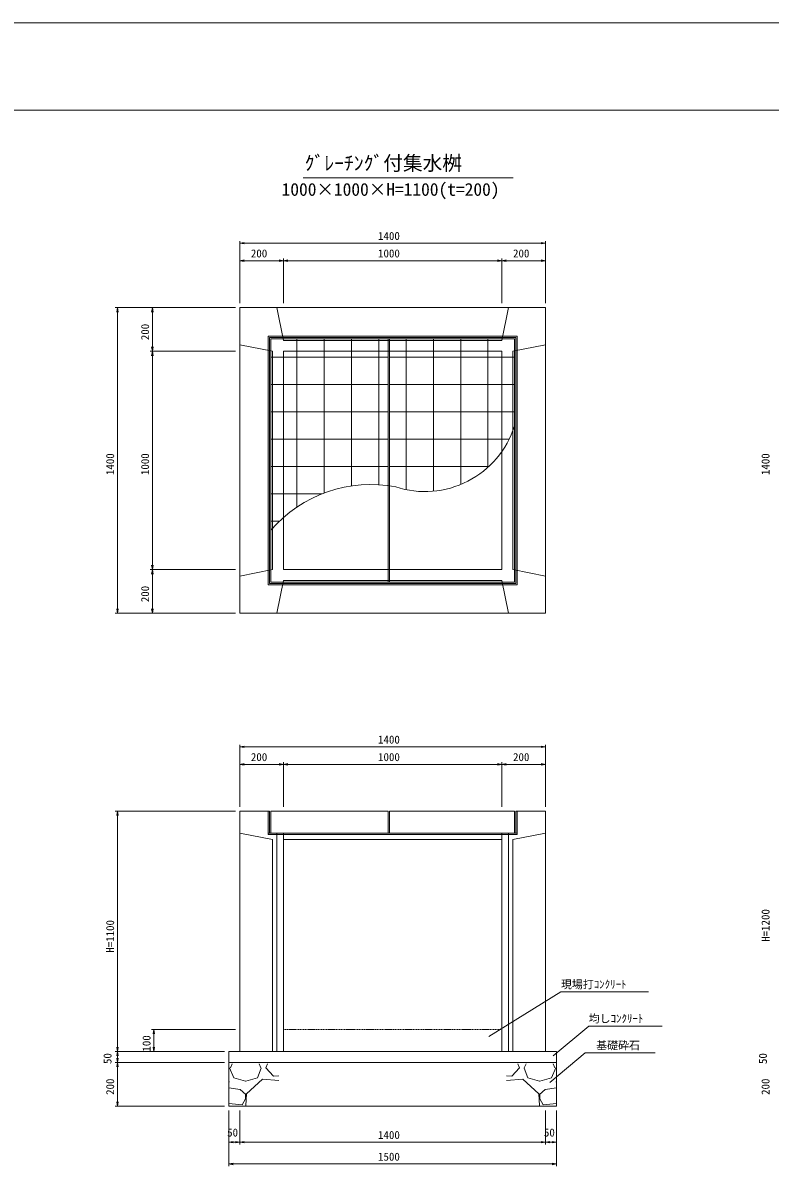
# Model space of a CAD drawing. Units: millimetres on the paper. Extents: x 0 to 841, y 0 to 594.
# Drawn here: x 201 to 372, y 332.2 to 594 of the extents above; entities that cross this region are included whole.
import ezdxf
from ezdxf.enums import TextEntityAlignment as Align

# ---------------------------------------------------------------- set-up
doc = ezdxf.new("R2010")
doc.units = ezdxf.units.MM
doc.linetypes.add('USER1', pattern=[0.375, 0.25, -0.125])
for name, color, linetype, lineweight in [('D-STR-DIM（寸法）', 7, 'Continuous', 18), ('D-STR-HTXT（旗揚げ）', 7, 'Continuous', 18), ('D-STR-STR1（構造物）', 4, 'Continuous', 18), ('D-STR-STRn（構造物）', 7, 'Continuous', 18), ('D-STR（構造物外形線）', 1, 'Continuous', 18), ('D-TTL(外枠）', 2, 'Continuous', 18), ('DEFPOINTS_2', 8, 'Continuous', 18)]:
    doc.layers.add(name, color=color, linetype=linetype, lineweight=lineweight)
doc.layers.add('D-STR-TXT（文字）', color=7, linetype='Continuous')
doc.layers.add('D-TTL-TXT（文字）', color=7, linetype='Continuous')
doc.styles.add('ＭＳ ゴシック', font='')
doc.styles.get('ＭＳ ゴシック').set_extended_font_data('MS Gothic')

msp = doc.modelspace()

# ---------------------------------------------------------------- linework, layer by layer
at = {"layer": 'D-STR-DIM（寸法）'}
for p, q in [((250.596, 529.789), (250.596, 544.039)), ((250.596, 543.539), (251.596, 543.706)), ((251.596, 543.372), (250.596, 543.539)), ((250.596, 543.539), (251.596, 543.539)), ((251.596, 543.539), (319.596, 543.539)), ((319.596, 543.706), (320.596, 543.539)), ((320.596, 543.539), (319.596, 543.372)), ((320.596, 543.539), (319.596, 543.539)), ((320.596, 529.789), (320.596, 544.039)), ((250.596, 529.789), (250.596, 540.039)), ((250.596, 539.539), (251.596, 539.706)), ((251.596, 539.372), (250.596, 539.539)), ((250.596, 539.539), (251.596, 539.539)), ((251.596, 539.539), (259.596, 539.539)), ((259.596, 539.706), (260.596, 539.539)), ((260.596, 539.539), (259.596, 539.372)), ((260.596, 539.539), (259.596, 539.539)), ((260.596, 529.789), (260.596, 540.039)), ((260.596, 529.789), (260.596, 540.039)), ((260.596, 539.539), (261.596, 539.706)), ((261.596, 539.372), (260.596, 539.539)), ((260.596, 539.539), (261.596, 539.539)), ((261.596, 539.539), (309.596, 539.539)), ((309.596, 539.706), (310.596, 539.539)), ((310.596, 539.539), (309.596, 539.372)), ((310.596, 539.539), (309.596, 539.539)), ((310.596, 529.789), (310.596, 540.039)), ((310.596, 529.789), (310.596, 540.039)), ((310.596, 539.539), (311.596, 539.706)), ((311.596, 539.372), (310.596, 539.539)), ((310.596, 539.539), (311.596, 539.539)), ((311.596, 539.539), (319.596, 539.539)), ((319.596, 539.706), (320.596, 539.539)), ((320.596, 539.539), (319.596, 539.372)), ((320.596, 539.539), (319.596, 539.539)), ((320.596, 529.789), (320.596, 540.039)), ((249.596, 528.789), (222.096, 528.789)), ((222.429, 527.789), (222.596, 528.789)), ((222.596, 528.789), (222.762, 527.789)), ((222.596, 528.789), (222.596, 527.789)), ((222.596, 527.789), (222.596, 459.789)), ((249.596, 528.789), (230.096, 528.789)), ((230.429, 527.789), (230.596, 528.789)), ((230.596, 528.789), (230.762, 527.789)), ((230.596, 528.789), (230.596, 527.789)), ((230.596, 527.789), (230.596, 519.789)), ((249.596, 518.789), (230.096, 518.789)), ((249.596, 518.789), (230.096, 518.789)), ((230.596, 518.789), (230.429, 519.789)), ((230.429, 517.789), (230.596, 518.789)), ((230.762, 519.789), (230.596, 518.789)), ((230.596, 518.789), (230.596, 519.789)), ((230.596, 518.789), (230.762, 517.789)), ((230.596, 518.789), (230.596, 517.789)), ((230.596, 517.789), (230.596, 469.789)), ((249.596, 468.789), (230.096, 468.789)), ((249.596, 468.789), (230.096, 468.789)), ((230.596, 468.789), (230.429, 469.789)), ((230.429, 467.789), (230.596, 468.789)), ((230.762, 469.789), (230.596, 468.789)), ((230.596, 468.789), (230.596, 469.789)), ((230.596, 468.789), (230.762, 467.789)), ((230.596, 468.789), (230.596, 467.789)), ((230.596, 467.789), (230.596, 459.789)), ((249.596, 458.789), (222.096, 458.789)), ((222.596, 458.789), (222.429, 459.789)), ((222.762, 459.789), (222.596, 458.789)), ((222.596, 458.789), (222.596, 459.789)), ((249.596, 458.789), (230.096, 458.789)), ((230.596, 458.789), (230.429, 459.789)), ((230.762, 459.789), (230.596, 458.789)), ((230.596, 458.789), (230.596, 459.789)), ((250.596, 414.457), (250.596, 428.707)), ((250.596, 428.207), (251.596, 428.374)), ((251.596, 428.041), (250.596, 428.207)), ((250.596, 428.207), (251.596, 428.207)), ((251.596, 428.207), (319.596, 428.207)), ((319.596, 428.374), (320.596, 428.207)), ((320.596, 428.207), (319.596, 428.041)), ((320.596, 428.207), (319.596, 428.207)), ((320.596, 414.457), (320.596, 428.707)), ((250.596, 414.457), (250.596, 424.707)), ((250.596, 424.207), (251.596, 424.374)), ((251.596, 424.041), (250.596, 424.207)), ((250.596, 424.207), (251.596, 424.207)), ((251.596, 424.207), (259.596, 424.207)), ((259.596, 424.374), (260.596, 424.207)), ((260.596, 424.207), (259.596, 424.041)), ((260.596, 424.207), (259.596, 424.207)), ((260.596, 414.457), (260.596, 424.707)), ((260.596, 414.457), (260.596, 424.707)), ((260.596, 424.207), (261.596, 424.374)), ((261.596, 424.041), (260.596, 424.207)), ((260.596, 424.207), (261.596, 424.207)), ((261.596, 424.207), (309.596, 424.207)), ((309.596, 424.374), (310.596, 424.207)), ((310.596, 424.207), (309.596, 424.041)), ((310.596, 424.207), (309.596, 424.207)), ((310.596, 414.457), (310.596, 424.707)), ((310.596, 414.457), (310.596, 424.707)), ((310.596, 424.207), (311.596, 424.374)), ((311.596, 424.041), (310.596, 424.207)), ((310.596, 424.207), (311.596, 424.207)), ((311.596, 424.207), (319.596, 424.207)), ((319.596, 424.374), (320.596, 424.207)), ((320.596, 424.207), (319.596, 424.041)), ((320.596, 424.207), (319.596, 424.207)), ((320.596, 414.457), (320.596, 424.707)), ((249.596, 413.457), (222.096, 413.457)), ((222.429, 412.457), (222.596, 413.457)), ((222.596, 413.457), (222.762, 412.457)), ((222.596, 413.457), (222.596, 412.457)), ((222.596, 412.457), (222.596, 359.457)), ((249.596, 363.457), (230.43, 363.457)), ((230.763, 362.457), (230.93, 363.457)), ((230.93, 363.457), (231.097, 362.457)), ((230.93, 363.457), (230.93, 362.457)), ((230.93, 362.457), (230.93, 359.457)), ((222.596, 358.457), (222.429, 359.457)), ((222.762, 359.457), (222.596, 358.457)), ((222.596, 358.457), (222.596, 359.457)), ((230.93, 358.457), (230.763, 359.457)), ((231.097, 359.457), (230.93, 358.457)), ((230.93, 358.457), (230.93, 359.457)), ((247.096, 358.457), (222.096, 358.457)), ((244.596, 358.457), (222.096, 358.457)), ((222.429, 357.457), (222.596, 358.457)), ((222.596, 355.957), (222.429, 356.957)), ((222.596, 358.457), (222.762, 357.457)), ((222.596, 358.457), (222.596, 357.457)), ((222.596, 357.457), (222.596, 356.957)), ((222.762, 356.957), (222.596, 355.957)), ((222.596, 355.957), (222.596, 356.957)), ((247.096, 358.457), (230.43, 358.457)), ((247.096, 355.957), (222.096, 355.957)), ((247.096, 355.957), (222.096, 355.957)), ((222.429, 354.957), (222.596, 355.957)), ((222.596, 355.957), (222.762, 354.957)), ((222.596, 355.957), (222.596, 354.957)), ((222.596, 354.957), (222.596, 346.957)), ((247.096, 345.957), (222.096, 345.957)), ((222.596, 345.957), (222.429, 346.957)), ((222.762, 346.957), (222.596, 345.957)), ((222.596, 345.957), (222.596, 346.957)), ((248.096, 344.957), (248.096, 337.164)), ((248.096, 344.957), (248.096, 332.197)), ((250.596, 344.957), (250.596, 337.164)), ((250.596, 344.957), (250.596, 337.164)), ((320.596, 344.957), (320.596, 337.164)), ((320.596, 344.957), (320.596, 337.164)), ((323.096, 344.957), (323.096, 337.164)), ((323.096, 344.957), (323.096, 332.197)), ((248.096, 337.664), (249.096, 337.831)), ((249.596, 337.831), (250.596, 337.664)), ((250.596, 337.664), (251.596, 337.831)), ((319.596, 337.831), (320.596, 337.664)), ((320.596, 337.664), (321.596, 337.831)), ((322.096, 337.831), (323.096, 337.664)), ((249.096, 337.498), (248.096, 337.664)), ((248.096, 337.664), (249.096, 337.664)), ((249.596, 337.664), (249.096, 337.664)), ((250.596, 337.664), (249.596, 337.498)), ((250.596, 337.664), (249.596, 337.664)), ((251.596, 337.498), (250.596, 337.664)), ((250.596, 337.664), (251.596, 337.664)), ((319.596, 337.664), (251.596, 337.664)), ((320.596, 337.664), (319.596, 337.498)), ((320.596, 337.664), (319.596, 337.664)), ((321.596, 337.498), (320.596, 337.664)), ((320.596, 337.664), (321.596, 337.664)), ((321.596, 337.664), (322.096, 337.664)), ((323.096, 337.664), (322.096, 337.498)), ((323.096, 337.664), (322.096, 337.664)), ((248.096, 332.697), (249.096, 332.863)), ((249.096, 332.53), (248.096, 332.697)), ((248.096, 332.697), (249.096, 332.697)), ((322.096, 332.697), (249.096, 332.697)), ((322.096, 332.863), (323.096, 332.697)), ((323.096, 332.697), (322.096, 332.53)), ((323.096, 332.697), (322.096, 332.697))]:
    msp.add_line(p, q, dxfattribs=at)
at = {"layer": 'D-STR-HTXT（旗揚げ）'}
for p, q in [((265.104, 558.497), (313.212, 558.497)), ((307.643, 361.883), (324.118, 372.098)), ((344.153, 372.098), (324.118, 372.098)), ((322.352, 357.459), (330.475, 364.269)), ((347.243, 364.269), (330.475, 364.269)), ((321.555, 351.332), (329.678, 358.141)), ((345.652, 358.141), (329.678, 358.141))]:
    msp.add_line(p, q, dxfattribs=at)
at = {"layer": 'D-STR-STR1（構造物）'}
for p, q in [((257.121, 465.314), (257.121, 522.264)), ((314.071, 522.264), (257.121, 522.264)), ((313.771, 521.964), (257.421, 521.964)), ((257.421, 465.614), (257.421, 521.964)), ((313.471, 521.664), (257.721, 521.664)), ((257.721, 465.914), (257.721, 521.664)), ((263.664, 518.789), (263.664, 521.664)), ((269.914, 518.789), (269.914, 521.664)), ((276.164, 518.789), (276.164, 521.664)), ((282.414, 518.789), (282.414, 521.664)), ((284.571, 465.914), (284.571, 521.664)), ((284.871, 465.914), (284.871, 521.664)), ((288.664, 518.789), (288.664, 521.664)), ((294.914, 518.789), (294.914, 521.664)), ((301.164, 518.789), (301.164, 521.664)), ((307.414, 518.789), (307.414, 521.664)), ((313.471, 465.914), (313.471, 521.664)), ((313.771, 465.614), (313.771, 521.964)), ((314.071, 465.314), (314.071, 522.264)), ((263.664, 483.124), (263.664, 518.789)), ((269.914, 486.361), (269.914, 518.789)), ((276.164, 487.976), (276.164, 518.789)), ((282.414, 488.232), (282.414, 518.789)), ((288.664, 487.106), (288.664, 518.789)), ((294.914, 486.757), (294.914, 518.789)), ((301.164, 488.289), (301.164, 518.789)), ((307.414, 492.234), (307.414, 518.789)), ((260.596, 517.419), (257.721, 517.419)), ((284.571, 517.419), (260.596, 517.419)), ((310.596, 517.419), (284.871, 517.419)), ((313.471, 517.419), (310.596, 517.419)), ((260.596, 511.169), (257.721, 511.169)), ((284.571, 511.169), (260.596, 511.169)), ((310.596, 511.169), (284.871, 511.169)), ((313.471, 511.169), (310.596, 511.169)), ((260.596, 504.919), (257.721, 504.919)), ((284.571, 504.919), (260.596, 504.919)), ((310.596, 504.919), (284.871, 504.919)), ((313.471, 504.919), (310.596, 504.919)), ((260.596, 498.669), (257.721, 498.669)), ((284.571, 498.669), (260.596, 498.669)), ((310.596, 498.669), (284.871, 498.669)), ((312.272, 498.669), (310.596, 498.669)), ((260.596, 492.419), (257.721, 492.419)), ((284.571, 492.419), (260.596, 492.419)), ((307.616, 492.419), (284.871, 492.419)), ((260.596, 486.169), (257.721, 486.169)), ((269.418, 486.169), (260.596, 486.169)), ((259.702, 479.919), (257.721, 479.919)), ((314.071, 465.314), (257.121, 465.314)), ((313.771, 465.614), (257.421, 465.614)), ((313.471, 465.914), (257.721, 465.914)), ((257.121, 413.457), (257.121, 410.807)), ((257.121, 413.457), (257.121, 408.157)), ((257.421, 413.457), (257.121, 413.457)), ((257.121, 408.307), (257.121, 413.457)), ((257.421, 408.457), (257.421, 413.457)), ((257.721, 413.457), (258.021, 413.457)), ((258.021, 413.457), (257.721, 413.457)), ((257.721, 413.457), (284.571, 413.457)), ((257.721, 408.457), (257.721, 413.457)), ((284.271, 413.457), (282.801, 413.457)), ((284.571, 413.457), (284.571, 408.457)), ((284.871, 413.457), (285.171, 413.457)), ((285.171, 413.457), (284.871, 413.457)), ((284.871, 413.457), (313.471, 413.457)), ((284.871, 408.457), (284.871, 413.457)), ((313.471, 413.457), (313.471, 408.457)), ((313.771, 413.457), (314.071, 413.457)), ((313.771, 408.457), (313.771, 413.457)), ((314.071, 413.457), (314.071, 408.157)), ((314.071, 408.307), (314.071, 413.457)), ((284.571, 408.457), (257.421, 408.457)), ((313.771, 408.457), (284.871, 408.457)), ((257.121, 408.157), (314.071, 408.157))]:
    msp.add_line(p, q, dxfattribs=at)
at = {"layer": 'D-STR-STR1（構造物）', "color": 7}
for p, q in [((257.421, 413.457), (257.421, 408.457)), ((313.771, 413.457), (313.771, 408.457)), ((259.096, 408.457), (312.096, 408.457))]:
    msp.add_line(p, q, dxfattribs=at)
at = {"layer": 'D-STR-STR1（構造物）', "color": 7, "linetype": 'USER1'}
msp.add_line((260.596, 363.457), (310.596, 363.457), dxfattribs=at)
at = {"layer": 'D-STR-STR1（構造物）'}
for centre, radius, start, end in [((292.976, 508.184), 21.514, 251.96728, 342.2889), ((280.514, 458.243), 30.049, 78.86599, 139.33365)]:
    msp.add_arc(centre, radius, start, end, dxfattribs=at)
at = {"layer": 'D-STR-STRn（構造物）'}
for p, q in [((248.096, 358.457), (248.096, 345.957)), ((250.596, 358.457), (248.096, 358.457)), ((320.596, 358.457), (323.096, 358.457)), ((323.096, 358.457), (323.096, 345.957)), ((323.096, 355.957), (248.096, 355.957)), ((248.274, 354.675), (249.231, 352.441)), ((248.448, 354.679), (248.869, 355.661)), ((254.666, 352.43), (255.464, 354.664)), ((255.006, 355.661), (255.461, 354.676)), ((256.574, 354.672), (256.945, 355.661)), ((258.33, 352.785), (256.575, 354.7)), ((312.861, 352.785), (314.617, 354.7)), ((314.617, 354.672), (314.246, 355.661)), ((316.526, 352.43), (315.728, 354.664)), ((316.186, 355.661), (315.731, 354.676)), ((322.918, 354.675), (321.96, 352.441)), ((322.744, 354.679), (322.323, 355.661)), ((248.279, 351.483), (248.096, 351.544)), ((248.096, 351.388), (248.26, 351.487)), ((249.22, 352.426), (251.933, 351.628)), ((251.962, 351.627), (254.675, 352.425)), ((255.791, 352.123), (252.121, 348.771)), ((259.559, 351.783), (255.782, 352.097)), ((259.559, 352.886), (258.312, 352.778)), ((311.633, 352.886), (312.879, 352.778)), ((311.633, 351.783), (315.41, 352.097)), ((315.4, 352.123), (319.071, 348.771)), ((319.229, 351.627), (316.516, 352.425)), ((321.972, 352.426), (319.259, 351.628)), ((322.913, 351.483), (323.096, 351.544)), ((323.096, 351.388), (322.932, 351.487)), ((250.691, 349.74), (248.096, 350.129)), ((251.964, 348.591), (250.687, 349.708)), ((251.946, 347.653), (251.946, 348.611)), ((252.11, 348.765), (251.982, 346.085)), ((319.082, 348.765), (319.209, 346.085)), ((319.228, 348.591), (320.504, 349.708)), ((319.245, 347.653), (319.245, 348.611)), ((320.5, 349.74), (323.096, 350.129)), ((248.096, 346.577), (251.154, 346.21)), ((248.096, 345.957), (323.096, 345.957)), ((251.129, 346.21), (251.927, 347.646)), ((320.063, 346.21), (319.265, 347.646)), ((323.096, 346.577), (320.037, 346.21))]:
    msp.add_line(p, q, dxfattribs=at)
at = {"layer": 'D-STR（構造物外形線）'}
for p, q in [((250.596, 458.789), (250.596, 528.789)), ((250.596, 528.789), (320.596, 528.789)), ((259.096, 528.789), (260.596, 521.289)), ((310.596, 521.289), (312.096, 528.789)), ((320.596, 458.789), (320.596, 528.789)), ((260.596, 521.289), (310.596, 521.289)), ((250.596, 520.289), (258.096, 518.789)), ((258.096, 518.789), (258.096, 468.789)), ((260.596, 518.789), (260.596, 468.789)), ((260.596, 518.789), (310.596, 518.789)), ((310.596, 468.789), (310.596, 518.789)), ((320.596, 520.289), (313.096, 518.789)), ((313.096, 518.789), (313.096, 468.789)), ((258.096, 468.789), (250.596, 467.289)), ((260.596, 468.789), (310.596, 468.789)), ((313.096, 468.789), (320.596, 467.289)), ((259.096, 458.789), (260.596, 466.289)), ((260.596, 466.289), (310.596, 466.289)), ((310.596, 466.289), (312.096, 458.789)), ((250.596, 458.789), (320.596, 458.789)), ((257.121, 413.457), (250.596, 413.457)), ((250.596, 413.457), (250.596, 358.457)), ((257.121, 413.457), (257.121, 408.457)), ((320.596, 413.457), (314.071, 413.457)), ((314.071, 413.457), (314.071, 408.457)), ((320.596, 358.457), (320.596, 413.457)), ((250.596, 408.457), (258.096, 406.957)), ((257.121, 408.457), (314.071, 408.457)), ((259.096, 358.457), (259.096, 408.457)), ((260.596, 408.457), (260.596, 358.457)), ((310.596, 408.457), (310.596, 358.457)), ((312.096, 408.457), (312.096, 358.457)), ((320.596, 408.457), (313.096, 406.957)), ((258.096, 406.957), (258.096, 358.457)), ((260.596, 358.457), (260.596, 406.957)), ((260.596, 406.957), (310.596, 406.957)), ((310.596, 406.957), (310.596, 358.457)), ((313.096, 406.957), (313.096, 358.457)), ((250.596, 358.457), (320.596, 358.457))]:
    msp.add_line(p, q, dxfattribs=at)
at = {"layer": 'D-TTL(外枠）'}
msp.add_line((23, 574), (818, 574), dxfattribs=at)
at = {"layer": 'DEFPOINTS_2'}
msp.add_line((0, 594), (841, 594), dxfattribs=at)

# ---------------------------------------------------------------- texts
at = {"layer": 'D-STR-DIM（寸法）', "style": 'ＭＳ ゴシック'}
for s, p in [('1400', (282.252, 543.739)), ('200', (253.147, 539.739)), ('1000', (282.252, 539.739)), ('200', (313.147, 539.739)), ('1400', (282.252, 428.407)), ('200', (253.147, 424.407)), ('1000', (282.252, 424.407)), ('200', (313.147, 424.407)), ('50', (247.715, 338.424)), ('50', (320.215, 338.424)), ('1400', (282.252, 337.864)), ('1500', (282.252, 332.897))]:
    msp.add_text(s, height=1.833, dxfattribs=at).set_placement(p, align=Align.BOTTOM_LEFT)
for s, p in [('200', (230.396, 521.34)), ('1400', (222.396, 490.445)), ('1000', (230.396, 490.445)), ('1400', (372.396, 490.445)), ('200', (230.396, 461.34)), ('H=1200', (372.396, 383.571)), ('H=1100', (222.396, 381.071)), ('100', (230.73, 358.426)), ('50', (221.796, 355.577)), ('50', (371.796, 355.577)), ('200', (222.396, 348.508)), ('200', (372.396, 348.508))]:
    msp.add_text(s, height=1.833, rotation=90, dxfattribs=at).set_placement(p, align=Align.BOTTOM_LEFT)
at = {"layer": 'D-STR-TXT（文字）', "style": 'ＭＳ ゴシック'}
for s, p in [('現場打ｺﾝｸﾘｰﾄ', (324.118, 372.35)), ('均しｺﾝｸﾘｰﾄ', (330.475, 364.521)), ('基礎砕石', (332.178, 358.394))]:
    msp.add_text(s, height=1.833, dxfattribs=at).set_placement(p, align=Align.BOTTOM_LEFT)
at = {"layer": 'D-TTL-TXT（文字）', "style": 'ＭＳ ゴシック'}
for s, height, p in [('ｸﾞﾚｰﾁﾝｸﾞ付集水桝', 3.299, (265.454, 559.24)), ('1000×1000×H=1100(t=200)', 2.933, (260.176, 553.517))]:
    msp.add_text(s, height=height, dxfattribs=at).set_placement(p, align=Align.BOTTOM_LEFT)

doc.saveas('drawing.dxf')
